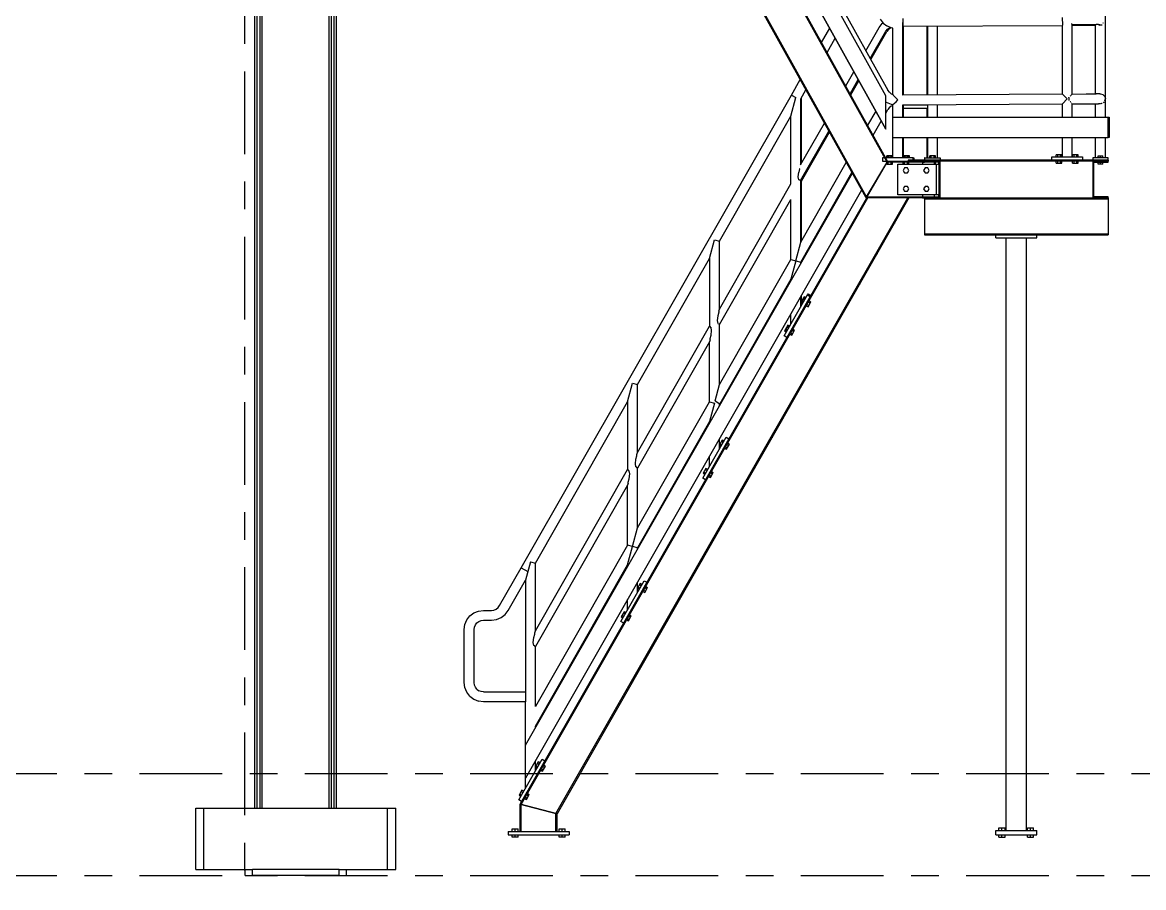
# Model space of a CAD drawing. Header units: millimetres. Extents: x 914 to 1731, y -85 to 465.
# Drawn here: x 968.98 to 1009.67, y 364.77 to 396.17 of the extents above; entities that cross this region are included whole.
import ezdxf

# ---------------------------------------------------------------- set-up
doc = ezdxf.new("R2010")
doc.units = ezdxf.units.MM
doc.linetypes.add('XKITLINE00', pattern=[0])
doc.linetypes.add('XKITLINE03', pattern=[6, 3, -1, 1, -1])
for name, color, linetype, lineweight in [('Bolt', 1, 'Continuous', 0), ('S033M_GRID-STRUCT', 1, 'Continuous', 0), ('S281M_STEEL-COL', 3, 'Continuous', 0)]:
    doc.layers.add(name, color=color, linetype=linetype, lineweight=lineweight)

msp = doc.modelspace()

# ---------------------------------------------------------------- linework, layer by layer
at = {"layer": 'Bolt', "linetype": 'XKITLINE00', "lineweight": 25}
for p, q in [((1000.353, 391.251), (1000.353, 391.325)), ((1000.353, 391.325), (1000.558, 391.325)), ((1000.353, 391.251), (1000.353, 391.325)), ((1000.558, 391.325), (1000.353, 391.325)), ((1000.353, 391.251), (1000.353, 391.325)), ((1000.353, 391.325), (1000.558, 391.325)), ((1000.353, 391.251), (1000.353, 391.325)), ((1000.353, 391.325), (1000.558, 391.325)), ((1000.353, 391.251), (1000.353, 391.325)), ((1000.558, 391.325), (1000.353, 391.325)), ((1000.353, 391.021), (1000.353, 391.096)), ((1000.353, 391.096), (1000.36, 391.096)), ((1000.353, 391.021), (1000.558, 391.021)), ((1000.374, 391.251), (1000.374, 391.325)), ((1000.374, 391.325), (1000.573, 391.325)), ((1000.404, 391.251), (1000.404, 391.325)), ((1000.404, 391.251), (1000.404, 391.325)), ((1000.404, 391.251), (1000.404, 391.325)), ((1000.404, 391.251), (1000.404, 391.325)), ((1000.404, 391.251), (1000.404, 391.325)), ((1000.404, 391.021), (1000.404, 391.096)), ((1000.426, 391.251), (1000.426, 391.325)), ((1000.507, 391.251), (1000.507, 391.325)), ((1000.507, 391.251), (1000.507, 391.325)), ((1000.507, 391.251), (1000.507, 391.325)), ((1000.507, 391.251), (1000.507, 391.325)), ((1000.507, 391.251), (1000.507, 391.325)), ((1000.507, 391.021), (1000.507, 391.096)), ((1000.528, 391.251), (1000.528, 391.325)), ((1000.558, 391.251), (1000.558, 391.325)), ((1000.558, 391.251), (1000.558, 391.325)), ((1000.558, 391.251), (1000.558, 391.325)), ((1000.558, 391.251), (1000.558, 391.325)), ((1000.558, 391.251), (1000.558, 391.325)), ((1000.558, 391.021), (1000.558, 391.096)), ((1000.946, 391.251), (1000.946, 391.325)), ((1000.946, 391.325), (1001.151, 391.325)), ((1000.946, 391.251), (1000.946, 391.325)), ((1001.151, 391.325), (1000.946, 391.325)), ((1000.946, 391.251), (1000.946, 391.325)), ((1000.946, 391.325), (1001.151, 391.325)), ((1000.946, 391.021), (1000.946, 391.096)), ((1000.946, 391.021), (1001.151, 391.021)), ((1001.151, 391.325), (1000.952, 391.325)), ((1001.151, 391.325), (1000.952, 391.325)), ((1000.967, 391.251), (1000.967, 391.325)), ((1001.172, 391.325), (1000.967, 391.325)), ((1000.997, 391.251), (1000.997, 391.325)), ((1000.997, 391.251), (1000.997, 391.325)), ((1000.997, 391.251), (1000.997, 391.325)), ((1000.997, 391.251), (1000.997, 391.325)), ((1000.997, 391.251), (1000.997, 391.325)), ((1000.997, 391.021), (1000.997, 391.096)), ((1001.018, 391.251), (1001.018, 391.325)), ((1001.1, 391.251), (1001.1, 391.325)), ((1001.1, 391.251), (1001.1, 391.325)), ((1001.1, 391.251), (1001.1, 391.325)), ((1001.1, 391.251), (1001.1, 391.325)), ((1001.1, 391.251), (1001.1, 391.325)), ((1001.1, 391.021), (1001.1, 391.096)), ((1001.121, 391.251), (1001.121, 391.325)), ((1001.151, 391.251), (1001.151, 391.325)), ((1001.151, 391.251), (1001.151, 391.325)), ((1001.151, 391.251), (1001.151, 391.325)), ((1001.151, 391.251), (1001.151, 391.325)), ((1001.151, 391.251), (1001.151, 391.325)), ((1001.151, 391.021), (1001.151, 391.096)), ((1001.172, 391.251), (1001.172, 391.325)), ((1001.912, 391.251), (1001.912, 391.325)), ((1002.117, 391.325), (1001.912, 391.325)), ((1001.963, 391.251), (1001.963, 391.325)), ((1002.065, 391.251), (1002.065, 391.325)), ((1002.095, 391.021), (1002.095, 391.096)), ((1002.117, 391.251), (1002.117, 391.325)), ((1002.117, 391.021), (1002.117, 391.096)), ((1006.501, 391.288), (1006.501, 391.362)), ((1006.706, 391.362), (1006.501, 391.362)), ((1006.501, 391.288), (1006.501, 391.362)), ((1006.706, 391.362), (1006.501, 391.362)), ((1006.501, 391.059), (1006.501, 391.133)), ((1006.501, 391.059), (1006.501, 391.133)), ((1006.501, 391.059), (1006.706, 391.059)), ((1006.501, 391.059), (1006.706, 391.059)), ((1006.552, 391.288), (1006.552, 391.362)), ((1006.552, 391.288), (1006.552, 391.362)), ((1006.552, 391.059), (1006.552, 391.133)), ((1006.552, 391.059), (1006.552, 391.133)), ((1006.655, 391.288), (1006.655, 391.362)), ((1006.655, 391.288), (1006.655, 391.362)), ((1006.655, 391.059), (1006.655, 391.133)), ((1006.655, 391.059), (1006.655, 391.133)), ((1006.706, 391.288), (1006.706, 391.362)), ((1006.706, 391.288), (1006.706, 391.362)), ((1006.706, 391.059), (1006.706, 391.133)), ((1006.706, 391.059), (1006.706, 391.133)), ((1007.094, 391.288), (1007.094, 391.362)), ((1007.299, 391.362), (1007.094, 391.362)), ((1007.094, 391.288), (1007.094, 391.362)), ((1007.299, 391.362), (1007.094, 391.362)), ((1007.094, 391.059), (1007.094, 391.133)), ((1007.094, 391.059), (1007.094, 391.133)), ((1007.094, 391.059), (1007.299, 391.059)), ((1007.094, 391.059), (1007.299, 391.059)), ((1007.145, 391.288), (1007.145, 391.362)), ((1007.145, 391.288), (1007.145, 391.362)), ((1007.145, 391.059), (1007.145, 391.133)), ((1007.145, 391.059), (1007.145, 391.133)), ((1007.248, 391.288), (1007.248, 391.362)), ((1007.248, 391.288), (1007.248, 391.362)), ((1007.248, 391.059), (1007.248, 391.133)), ((1007.248, 391.059), (1007.248, 391.133)), ((1007.299, 391.288), (1007.299, 391.362)), ((1007.299, 391.288), (1007.299, 391.362)), ((1007.299, 391.059), (1007.299, 391.133)), ((1007.299, 391.059), (1007.299, 391.133)), ((1008.015, 391.251), (1008.015, 391.325)), ((1008.015, 391.325), (1008.193, 391.325)), ((1008.015, 391.021), (1008.015, 391.096)), ((1008.015, 391.021), (1008.015, 391.096)), ((1008.015, 391.021), (1008.015, 391.096)), ((1008.015, 391.021), (1008.015, 391.096)), ((1008.193, 391.021), (1008.015, 391.021)), ((1008.193, 391.021), (1008.015, 391.021)), ((1008.193, 391.021), (1008.015, 391.021)), ((1008.193, 391.021), (1008.015, 391.021)), ((1008.104, 391.251), (1008.104, 391.325)), ((1008.104, 391.021), (1008.104, 391.096)), ((1008.104, 391.021), (1008.104, 391.096)), ((1008.104, 391.021), (1008.104, 391.096)), ((1008.104, 391.021), (1008.104, 391.096)), ((1008.193, 391.251), (1008.193, 391.325)), ((1008.193, 391.021), (1008.193, 391.096)), ((1008.193, 391.021), (1008.193, 391.096)), ((1008.193, 391.021), (1008.193, 391.096)), ((1008.193, 391.021), (1008.193, 391.096)), ((1000.997, 390.888), (1000.946, 390.799)), ((1000.946, 390.799), (1000.997, 390.71)), ((1001.1, 390.888), (1000.997, 390.888)), ((1000.997, 390.71), (1001.1, 390.71)), ((1001.151, 390.799), (1001.1, 390.888)), ((1001.1, 390.71), (1001.151, 390.799)), ((1001.738, 390.888), (1001.686, 390.799)), ((1001.686, 390.799), (1001.738, 390.71)), ((1001.84, 390.888), (1001.738, 390.888)), ((1001.738, 390.71), (1001.84, 390.71)), ((1001.892, 390.799), (1001.84, 390.888)), ((1001.84, 390.71), (1001.892, 390.799)), ((1000.997, 390.221), (1000.946, 390.133)), ((1001.1, 390.221), (1000.997, 390.221)), ((1001.151, 390.133), (1001.1, 390.221)), ((1001.738, 390.221), (1001.686, 390.133)), ((1001.84, 390.221), (1001.738, 390.221)), ((1001.892, 390.133), (1001.84, 390.221)), ((1000.946, 390.133), (1000.997, 390.044)), ((1000.997, 390.044), (1001.1, 390.044)), ((1001.1, 390.044), (1001.151, 390.133)), ((1001.686, 390.133), (1001.738, 390.044)), ((1001.738, 390.044), (1001.84, 390.044)), ((1001.84, 390.044), (1001.892, 390.133)), ((997.329, 386.179), (997.227, 386)), ((997.35, 386.216), (997.248, 386.038)), ((997.303, 386.134), (997.368, 386.097)), ((997.325, 386.172), (997.389, 386.135)), ((997.393, 386.142), (997.329, 386.179)), ((997.415, 386.179), (997.35, 386.216)), ((997.227, 386), (997.291, 385.964)), ((997.248, 386.038), (997.313, 386.001)), ((997.252, 386.045), (997.317, 386.008)), ((997.274, 386.082), (997.338, 386.046)), ((997.426, 385.886), (997.491, 385.85)), ((997.452, 385.931), (997.516, 385.894)), ((997.491, 385.85), (997.593, 386.028)), ((997.503, 386.02), (997.567, 385.983)), ((997.528, 386.065), (997.593, 386.028)), ((996.741, 385.149), (996.639, 384.971)), ((996.639, 384.971), (996.703, 384.935)), ((996.762, 385.187), (996.66, 385.009)), ((996.66, 385.009), (996.725, 384.972)), ((996.664, 385.016), (996.729, 384.979)), ((996.686, 385.053), (996.75, 385.017)), ((996.715, 385.105), (996.78, 385.068)), ((996.737, 385.143), (996.801, 385.106)), ((996.805, 385.113), (996.741, 385.149)), ((996.827, 385.15), (996.762, 385.187)), ((996.864, 384.902), (996.928, 384.865)), ((996.903, 384.821), (997.004, 384.999)), ((996.915, 384.991), (996.979, 384.954)), ((996.94, 385.036), (997.004, 384.999)), ((996.838, 384.857), (996.903, 384.821)), ((994.377, 381.012), (994.275, 380.834)), ((994.377, 381.012), (994.275, 380.834)), ((994.275, 380.834), (994.339, 380.797)), ((994.275, 380.834), (994.339, 380.797)), ((994.3, 380.878), (994.365, 380.842)), ((994.3, 380.878), (994.365, 380.842)), ((994.351, 380.968), (994.415, 380.931)), ((994.351, 380.968), (994.415, 380.931)), ((994.441, 380.975), (994.377, 381.012)), ((994.441, 380.975), (994.377, 381.012)), ((994.538, 380.683), (994.64, 380.861)), ((994.551, 380.854), (994.615, 380.817)), ((994.576, 380.898), (994.64, 380.861)), ((994.474, 380.72), (994.538, 380.683)), ((994.5, 380.765), (994.564, 380.728)), ((993.789, 379.983), (993.687, 379.805)), ((993.789, 379.983), (993.687, 379.805)), ((993.687, 379.805), (993.751, 379.768)), ((993.687, 379.805), (993.751, 379.768)), ((993.712, 379.849), (993.777, 379.813)), ((993.712, 379.849), (993.777, 379.813)), ((993.763, 379.939), (993.827, 379.902)), ((993.763, 379.939), (993.827, 379.902)), ((993.853, 379.946), (993.789, 379.983)), ((993.853, 379.946), (993.789, 379.983)), ((993.886, 379.691), (993.95, 379.654)), ((993.912, 379.736), (993.976, 379.699)), ((993.95, 379.654), (994.052, 379.832)), ((993.963, 379.825), (994.027, 379.788)), ((993.988, 379.869), (994.052, 379.832)), ((991.403, 375.808), (991.301, 375.63)), ((991.403, 375.808), (991.301, 375.63)), ((991.301, 375.63), (991.365, 375.593)), ((991.301, 375.63), (991.365, 375.593)), ((991.327, 375.674), (991.391, 375.638)), ((991.327, 375.674), (991.391, 375.638)), ((991.377, 375.764), (991.442, 375.727)), ((991.377, 375.764), (991.442, 375.727)), ((991.467, 375.771), (991.403, 375.808)), ((991.467, 375.771), (991.403, 375.808)), ((991.526, 375.561), (991.59, 375.524)), ((991.565, 375.479), (991.667, 375.657)), ((991.577, 375.65), (991.641, 375.613)), ((991.602, 375.694), (991.667, 375.657)), ((991.5, 375.516), (991.565, 375.479)), ((990.815, 374.779), (990.713, 374.601)), ((990.815, 374.779), (990.713, 374.601)), ((990.789, 374.735), (990.854, 374.698)), ((990.789, 374.735), (990.854, 374.698)), ((990.879, 374.742), (990.815, 374.779)), ((990.879, 374.742), (990.815, 374.779)), ((990.713, 374.601), (990.777, 374.564)), ((990.713, 374.601), (990.777, 374.564)), ((990.738, 374.645), (990.803, 374.609)), ((990.738, 374.645), (990.803, 374.609)), ((990.912, 374.487), (990.977, 374.45)), ((990.938, 374.532), (991.002, 374.495)), ((990.977, 374.45), (991.079, 374.628)), ((990.989, 374.621), (991.053, 374.584)), ((991.014, 374.665), (991.079, 374.628)), ((987.699, 369.327), (987.597, 369.148)), ((987.699, 369.327), (987.597, 369.149)), ((987.597, 369.148), (987.662, 369.112)), ((987.597, 369.148), (987.662, 369.112)), ((987.623, 369.193), (987.687, 369.156)), ((987.623, 369.193), (987.687, 369.156)), ((987.674, 369.282), (987.738, 369.245)), ((987.674, 369.282), (987.738, 369.245)), ((987.764, 369.29), (987.699, 369.327)), ((987.764, 369.29), (987.699, 369.327)), ((987.797, 369.035), (987.861, 368.998)), ((987.822, 369.079), (987.886, 369.042)), ((987.861, 368.998), (987.963, 369.176)), ((987.873, 369.168), (987.937, 369.131)), ((987.899, 369.213), (987.963, 369.176)), ((987.111, 368.298), (987.009, 368.119)), ((987.111, 368.298), (987.009, 368.119)), ((987.086, 368.253), (987.15, 368.216)), ((987.086, 368.253), (987.15, 368.216)), ((987.175, 368.261), (987.111, 368.298)), ((987.175, 368.261), (987.111, 368.298)), ((987.009, 368.119), (987.074, 368.083)), ((987.009, 368.119), (987.074, 368.083)), ((987.035, 368.164), (987.099, 368.127)), ((987.035, 368.164), (987.099, 368.127)), ((987.209, 368.005), (987.273, 367.969)), ((987.234, 368.05), (987.298, 368.013)), ((987.273, 367.969), (987.375, 368.147)), ((987.285, 368.139), (987.349, 368.102)), ((987.311, 368.184), (987.375, 368.147)), ((986.752, 366.807), (986.752, 366.903)), ((986.752, 366.903), (986.974, 366.903)), ((986.752, 366.807), (986.752, 366.903)), ((986.752, 366.903), (986.974, 366.903)), ((986.752, 366.592), (986.752, 366.688)), ((986.752, 366.592), (986.752, 366.688)), ((986.974, 366.592), (986.752, 366.592)), ((986.974, 366.592), (986.752, 366.592)), ((986.863, 366.807), (986.863, 366.903)), ((986.863, 366.807), (986.863, 366.903)), ((986.863, 366.592), (986.863, 366.688)), ((986.863, 366.592), (986.863, 366.688)), ((986.974, 366.807), (986.974, 366.903)), ((986.974, 366.807), (986.974, 366.903)), ((986.974, 366.592), (986.974, 366.688)), ((986.974, 366.592), (986.974, 366.688)), ((988.456, 366.807), (988.456, 366.903)), ((988.456, 366.903), (988.678, 366.903)), ((988.456, 366.807), (988.456, 366.903)), ((988.456, 366.903), (988.678, 366.903)), ((988.456, 366.592), (988.456, 366.688)), ((988.456, 366.592), (988.456, 366.688)), ((988.678, 366.592), (988.456, 366.592)), ((988.678, 366.592), (988.456, 366.592)), ((988.567, 366.807), (988.567, 366.903)), ((988.567, 366.807), (988.567, 366.903)), ((988.567, 366.592), (988.567, 366.688)), ((988.567, 366.592), (988.567, 366.688)), ((988.678, 366.807), (988.678, 366.903)), ((988.678, 366.807), (988.678, 366.903)), ((988.678, 366.592), (988.678, 366.688)), ((988.678, 366.592), (988.678, 366.688)), ((1004.419, 366.836), (1004.419, 366.933)), ((1004.419, 366.933), (1004.641, 366.933)), ((1004.419, 366.836), (1004.419, 366.933)), ((1004.419, 366.933), (1004.641, 366.933)), ((1004.419, 366.592), (1004.419, 366.688)), ((1004.419, 366.592), (1004.419, 366.688)), ((1004.419, 366.592), (1004.641, 366.592)), ((1004.419, 366.592), (1004.641, 366.592)), ((1004.53, 366.836), (1004.53, 366.933)), ((1004.53, 366.836), (1004.53, 366.933)), ((1004.53, 366.592), (1004.53, 366.688)), ((1004.53, 366.592), (1004.53, 366.688)), ((1004.641, 366.836), (1004.641, 366.933)), ((1004.641, 366.836), (1004.641, 366.933)), ((1004.641, 366.592), (1004.641, 366.688)), ((1004.641, 366.592), (1004.641, 366.688)), ((1005.456, 366.836), (1005.456, 366.933)), ((1005.456, 366.933), (1005.678, 366.933)), ((1005.456, 366.836), (1005.456, 366.933)), ((1005.456, 366.933), (1005.678, 366.933)), ((1005.456, 366.592), (1005.456, 366.688)), ((1005.456, 366.592), (1005.456, 366.688)), ((1005.456, 366.592), (1005.678, 366.592)), ((1005.456, 366.592), (1005.678, 366.592)), ((1005.567, 366.836), (1005.567, 366.933)), ((1005.567, 366.836), (1005.567, 366.933)), ((1005.567, 366.592), (1005.567, 366.688)), ((1005.567, 366.592), (1005.567, 366.688)), ((1005.678, 366.836), (1005.678, 366.933)), ((1005.678, 366.836), (1005.678, 366.933)), ((1005.678, 366.592), (1005.678, 366.688)), ((1005.678, 366.592), (1005.678, 366.688))]:
    msp.add_line(p, q, dxfattribs=at)
at = {"layer": 'S033M_GRID-STRUCT', "linetype": 'XKITLINE03', "lineweight": 25}
for p, q in [((977.048, 343.392), (977.048, 433.224)), ((955.233, 368.91), (1255.165, 368.91)), ((955.233, 365.207), (1250.865, 365.207))]:
    msp.add_line(p, q, dxfattribs=at)
at = {"layer": 'S281M_STEEL-COL', "linetype": 'XKITLINE00', "lineweight": 25}
for p, q in [((977.419, 367.651), (977.419, 426.224)), ((1000.315, 392.292), (985.153, 419.583)), ((985.153, 419.583), (1000.315, 392.292)), ((1000.315, 393.512), (985.671, 419.871)), ((977.5, 367.651), (977.5, 418.896)), ((977.604, 367.651), (977.604, 418.896)), ((977.685, 367.651), (977.685, 418.896)), ((980.115, 367.651), (980.115, 418.896)), ((980.196, 367.651), (980.196, 418.896)), ((980.3, 367.651), (980.3, 417.799)), ((1000.38, 391.135), (985.567, 417.799)), ((1000.359, 391.098), (985.567, 417.723)), ((999.597, 389.799), (984.782, 416.466)), ((999.619, 389.836), (984.825, 416.466)), ((980.382, 367.651), (980.382, 415.133)), ((997.227, 399.401), (1000.39, 393.708)), ((1008.283, 392.733), (1008.283, 399.281)), ((1000.315, 392.292), (997.227, 397.85)), ((1000.11, 396.289), (1000.215, 396.149)), ((1000.93, 396.308), (1000.932, 396.03)), ((1006.72, 396.346), (1006.722, 396.066)), ((997.985, 395.447), (998.278, 395.959)), ((999.591, 395.145), (1000.073, 395.988)), ((1000.073, 395.988), (1000.178, 396.126)), ((1000.178, 396.126), (1000.212, 396.152)), ((1000.215, 396.149), (1000.352, 396.041)), ((1000.317, 395.848), (1000.377, 395.927)), ((1000.513, 395.974), (1000.352, 396.041)), ((1000.414, 395.917), (1000.354, 395.839)), ((1000.377, 395.927), (1000.456, 395.988)), ((1000.493, 395.978), (1000.414, 395.917)), ((1000.456, 395.988), (1000.468, 395.993)), ((1000.498, 395.98), (1000.493, 395.978)), ((1000.573, 395.966), (1000.513, 395.974)), ((1000.573, 393.556), (1000.573, 395.966)), ((1000.931, 393.532), (1000.931, 396.171)), ((1000.932, 396.03), (1006.721, 396.065)), ((1000.952, 393.535), (1000.952, 396.03)), ((1001.814, 393.54), (1001.814, 396.035)), ((1001.836, 393.54), (1001.836, 396.035)), ((1002.193, 393.542), (1002.194, 396.038)), ((1006.721, 393.57), (1006.721, 396.065)), ((1007.069, 396.115), (1007.059, 396.129)), ((1007.069, 396.111), (1007.069, 396.115)), ((1007.071, 396.104), (1007.069, 396.111)), ((1007.079, 396.097), (1007.586, 396.1)), ((1007.079, 393.572), (1007.079, 396.097)), ((1007.079, 396.067), (1007.586, 396.07)), ((1007.586, 396.1), (1007.719, 396.1)), ((1007.586, 396.07), (1007.719, 396.07)), ((1007.719, 396.1), (1007.843, 396.099)), ((1007.719, 396.07), (1007.843, 396.069)), ((1007.843, 396.099), (1007.949, 396.096)), ((1007.843, 396.069), (1007.925, 396.067)), ((1007.925, 393.576), (1007.925, 396.097)), ((1008.031, 396.093), (1007.949, 396.096)), ((1008.083, 396.089), (1008.031, 396.093)), ((1008.034, 396.093), (1008.045, 396.081)), ((1008.045, 396.081), (1008.075, 396.073)), ((1008.083, 396.089), (1008.1, 396.084)), ((1008.137, 396.074), (1008.12, 396.07)), ((1008.156, 396.078), (1008.137, 396.074)), ((1008.156, 396.078), (1008.164, 396.085)), ((1008.205, 396.14), (1008.215, 396.171)), ((996.394, 395.565), (996.394, 395.54)), ((996.394, 395.54), (996.408, 395.54)), ((998.188, 395.081), (998.481, 395.594)), ((999.751, 394.858), (1000.317, 395.848)), ((999.772, 394.82), (1000.354, 395.839)), ((997.011, 394.454), (997.011, 394.429)), ((997.011, 394.429), (997.025, 394.429)), ((998.862, 393.868), (999.155, 394.381)), ((996.893, 393.536), (997.211, 394.093)), ((999.022, 393.581), (999.314, 394.093)), ((999.043, 393.543), (999.335, 394.055)), ((987.084, 376.371), (996.893, 393.536)), ((996.869, 392.774), (997.048, 393.447)), ((996.893, 393.536), (997.048, 393.447)), ((996.893, 393.536), (997.048, 393.447)), ((997.227, 393.4), (997.414, 393.728)), ((1000.315, 392.292), (1000.315, 393.512)), ((1000.444, 393.636), (1000.39, 393.708)), ((1000.444, 393.636), (1000.514, 393.581)), ((1000.514, 393.581), (1000.573, 393.556)), ((1000.592, 393.527), (1000.573, 393.556)), ((1000.597, 393.522), (1000.592, 393.527)), ((1000.687, 393.42), (1000.597, 393.522)), ((1006.721, 393.57), (1000.931, 393.535)), ((1006.9, 393.392), (1006.721, 393.57)), ((1006.959, 393.45), (1006.961, 393.453)), ((1006.959, 393.45), (1006.959, 393.335)), ((1007.017, 393.501), (1007.002, 393.494)), ((1007.034, 393.526), (1007.017, 393.501)), ((1007.059, 393.552), (1007.069, 393.556)), ((1007.069, 393.556), (1007.071, 393.564)), ((1007.079, 393.572), (1007.584, 393.575)), ((1007.584, 393.575), (1007.718, 393.576)), ((1007.718, 393.576), (1007.844, 393.576)), ((1007.844, 393.576), (1007.951, 393.576)), ((1008.034, 393.576), (1007.951, 393.576)), ((1008.086, 393.576), (1008.034, 393.576)), ((1008.086, 393.576), (1008.104, 393.575)), ((1008.104, 393.575), (1008.193, 393.551)), ((1008.193, 393.551), (1008.258, 393.486)), ((1008.258, 393.486), (1008.282, 393.396)), ((997.227, 391.008), (997.227, 393.4)), ((997.249, 391.045), (997.249, 393.438)), ((997.628, 393.343), (997.628, 393.318)), ((997.628, 393.318), (997.642, 393.318)), ((1000.315, 393.286), (1000.333, 393.272)), ((1000.333, 393.272), (1000.503, 393.2)), ((1000.441, 393.076), (1000.388, 393.005)), ((1000.512, 393.13), (1000.441, 393.076)), ((1000.503, 393.2), (1000.573, 393.191)), ((1000.573, 393.155), (1000.512, 393.13)), ((1000.573, 393.191), (1000.687, 393.29)), ((1000.573, 392.733), (1000.573, 393.191)), ((1000.752, 393.355), (1000.687, 393.42)), ((1000.687, 393.29), (1000.752, 393.355)), ((1000.931, 393.177), (1006.721, 393.212)), ((1000.931, 392.733), (1000.931, 393.18)), ((1000.951, 393.177), (1000.952, 393.176)), ((1000.952, 392.733), (1000.952, 393.176)), ((1000.952, 393.176), (1001.836, 393.176)), ((1000.952, 393.057), (1001.814, 393.057)), ((1001.814, 392.733), (1001.814, 393.057)), ((1001.835, 392.733), (1001.836, 393.176)), ((1002.193, 392.733), (1002.193, 393.185)), ((1006.721, 393.212), (1006.9, 393.392)), ((1006.721, 392.733), (1006.721, 393.212)), ((1006.961, 393.332), (1006.959, 393.335)), ((1007.017, 393.284), (1007.002, 393.291)), ((1007.034, 393.259), (1007.017, 393.284)), ((1007.069, 393.23), (1007.059, 393.233)), ((1007.071, 393.222), (1007.069, 393.23)), ((1007.079, 393.214), (1007.586, 393.217)), ((1007.079, 392.733), (1007.079, 393.214)), ((1007.586, 393.217), (1007.72, 393.218)), ((1007.72, 393.218), (1007.845, 393.218)), ((1007.845, 393.218), (1007.952, 393.219)), ((1007.925, 392.733), (1007.925, 393.218)), ((1007.952, 393.219), (1008.034, 393.218)), ((1008.086, 393.218), (1008.034, 393.218)), ((1008.104, 393.218), (1008.086, 393.218)), ((1008.137, 393.224), (1008.12, 393.219)), ((1008.164, 393.231), (1008.137, 393.224)), ((1008.221, 393.266), (1008.205, 393.251)), ((1008.237, 393.283), (1008.221, 393.266)), ((1008.263, 393.321), (1008.273, 393.357)), ((1008.273, 393.357), (1008.282, 393.393)), ((1008.273, 393.357), (1008.273, 393.36)), ((1008.282, 393.393), (1008.282, 393.396)), ((1008.282, 393.393), (1008.282, 393.395)), ((994.275, 388.234), (996.869, 392.774)), ((996.869, 390.307), (996.869, 392.774)), ((999.947, 392.955), (999.654, 392.442)), ((1000.315, 392.878), (1000.388, 393.005)), ((1000.573, 391.992), (1000.573, 392.733)), ((1000.573, 392.733), (1008.382, 392.733)), ((1008.382, 391.992), (1008.382, 392.733)), ((1008.382, 392.733), (1008.419, 392.733)), ((1008.382, 391.992), (1008.382, 392.733)), ((1008.419, 392.733), (1008.419, 391.992)), ((997.222, 390.999), (998.088, 392.515)), ((997.222, 390.432), (998.246, 392.223)), ((998.246, 392.232), (998.246, 392.207)), ((999.857, 392.077), (1000.15, 392.589)), ((1000.315, 392.292), (1000.315, 392.293)), ((997.249, 390.403), (998.269, 392.189)), ((998.246, 392.207), (998.26, 392.207)), ((1000.573, 391.992), (1008.382, 391.992)), ((1000.573, 391.251), (1000.573, 391.992)), ((1000.931, 391.251), (1000.931, 391.992)), ((1000.952, 391.251), (1000.952, 391.992)), ((1001.814, 391.251), (1001.814, 391.992)), ((1001.835, 391.251), (1001.835, 391.992)), ((1002.193, 391.251), (1002.193, 391.992)), ((1006.721, 391.288), (1006.721, 391.992)), ((1007.079, 391.288), (1007.079, 391.992)), ((1007.925, 391.251), (1007.925, 391.992)), ((1008.283, 391.251), (1008.283, 391.992)), ((1008.419, 391.992), (1008.382, 391.992)), ((997.227, 388.195), (998.881, 391.089)), ((998.863, 391.12), (998.863, 391.096)), ((998.863, 391.096), (998.877, 391.096)), ((1000.38, 391.135), (999.597, 389.799)), ((999.619, 389.836), (1000.382, 391.133)), ((1001.307, 391.251), (1000.196, 391.251)), ((1000.196, 391.251), (1000.196, 391.133)), ((1000.196, 391.133), (1001.307, 391.133)), ((1000.345, 391.07), (1000.345, 391.074)), ((1001.641, 391.096), (1000.36, 391.096)), ((1000.752, 391.021), (1002.233, 391.021)), ((1000.752, 389.91), (1000.752, 391.021)), ((1008.382, 391.17), (1001.122, 391.17)), ((1001.122, 391.17), (1001.122, 391.133)), ((1008.382, 391.133), (1001.122, 391.133)), ((1001.307, 391.133), (1001.307, 391.251)), ((1001.307, 391.251), (1001.329, 391.251)), ((1001.329, 391.251), (1001.329, 391.17)), ((1001.641, 391.133), (1001.641, 391.021)), ((1001.641, 391.096), (1001.715, 391.096)), ((1001.736, 391.251), (1001.715, 391.251)), ((1001.715, 391.251), (1001.715, 391.17)), ((1001.715, 391.096), (1001.715, 391.133)), ((1001.715, 391.133), (1002.27, 391.133)), ((1002.233, 391.096), (1001.715, 391.096)), ((1001.736, 391.17), (1001.736, 391.251)), ((1001.736, 391.251), (1002.292, 391.251)), ((1002.085, 391.021), (1002.085, 391.096)), ((1002.159, 389.91), (1002.159, 391.021)), ((1002.233, 391.021), (1002.233, 391.096)), ((1002.233, 391.021), (1002.233, 389.91)), ((1002.27, 391.133), (1002.27, 389.799)), ((1002.292, 391.251), (1002.292, 391.17)), ((1006.345, 391.17), (1006.345, 391.288)), ((1006.345, 391.288), (1007.456, 391.288)), ((1007.456, 391.288), (1007.456, 391.17)), ((1008.382, 391.251), (1007.826, 391.251)), ((1007.826, 391.251), (1007.826, 391.17)), ((1007.826, 391.133), (1007.826, 389.799)), ((1008.382, 391.133), (1007.826, 391.133)), ((1007.863, 389.836), (1007.863, 391.096)), ((1007.863, 391.096), (1008.382, 391.096)), ((1008.382, 391.17), (1008.382, 391.251)), ((1008.382, 391.17), (1008.382, 391.133)), ((1008.382, 391.096), (1008.382, 391.133)), ((987.24, 369.938), (999.1, 390.694)), ((997.136, 390.565), (997.155, 390.74)), ((997.188, 390.862), (997.155, 390.74)), ((997.189, 390.872), (997.188, 390.862)), ((997.227, 387.474), (999.084, 390.723)), ((1000.097, 390.651), (1000.098, 390.651)), ((1000.104, 390.66), (1000.104, 390.663)), ((994.275, 385.767), (996.869, 390.307)), ((997.155, 390.456), (997.136, 390.565)), ((997.188, 390.448), (997.155, 390.456)), ((997.189, 390.441), (997.188, 390.448)), ((997.227, 388.195), (997.227, 390.44)), ((997.227, 390.424), (997.23, 390.408)), ((997.23, 390.408), (997.249, 390.403)), ((997.249, 388.233), (997.249, 390.403)), ((987.048, 367.799), (999.62, 389.799)), ((987.085, 367.789), (999.662, 389.799)), ((999.437, 390.088), (987.24, 368.744)), ((988.345, 367.455), (1001.113, 389.799)), ((1001.155, 389.799), (988.382, 367.445)), ((1001.641, 389.799), (999.597, 389.799)), ((999.619, 389.836), (1001.641, 389.836)), ((1002.233, 389.91), (1000.752, 389.91)), ((1001.641, 389.91), (1001.641, 389.799)), ((1001.641, 389.836), (1001.715, 389.836)), ((1001.641, 389.799), (1001.715, 389.799)), ((1001.715, 389.799), (1001.715, 389.836)), ((1001.715, 389.836), (1002.233, 389.836)), ((1002.27, 389.799), (1001.715, 389.799)), ((1001.715, 389.799), (1001.715, 388.466)), ((1001.715, 389.799), (1008.382, 389.799)), ((1002.085, 389.836), (1002.085, 389.91)), ((1002.233, 389.836), (1002.233, 389.91)), ((1007.826, 389.799), (1008.382, 389.799)), ((1008.382, 389.836), (1007.863, 389.836)), ((1008.382, 389.799), (1008.382, 389.836)), ((1008.382, 389.799), (1008.382, 388.466)), ((994.282, 385.211), (996.869, 389.74)), ((996.869, 387.569), (996.869, 389.74)), ((1001.715, 389.762), (1008.382, 389.762)), ((1000.63, 388.873), (1000.626, 388.873)), ((1000.63, 388.88), (1000.63, 388.873)), ((993.917, 387.607), (994.096, 388.281)), ((994.096, 388.281), (994.275, 388.234)), ((994.275, 385.767), (994.275, 388.234)), ((997.048, 387.521), (997.227, 388.195)), ((1001.715, 388.503), (1008.382, 388.503)), ((1001.715, 388.466), (1004.307, 388.466)), ((1004.307, 388.347), (1004.307, 388.466)), ((1004.307, 388.466), (1005.789, 388.466)), ((1004.307, 388.347), (1005.789, 388.347)), ((1004.678, 366.836), (1004.678, 388.347)), ((1005.419, 366.836), (1005.419, 388.347)), ((1005.789, 388.466), (1008.382, 388.466)), ((1005.789, 388.347), (1005.789, 388.466)), ((999.995, 387.762), (999.991, 387.762)), ((999.995, 387.769), (999.995, 387.762)), ((991.301, 383.03), (993.917, 387.607)), ((993.917, 387.607), (993.917, 385.141)), ((994.275, 383.029), (996.869, 387.569)), ((996.869, 387.569), (997.048, 387.521)), ((997.048, 387.521), (996.869, 386.848)), ((997.048, 387.521), (997.227, 387.474)), ((997.227, 387.416), (997.227, 387.474)), ((997.249, 387.454), (997.249, 387.512)), ((996.869, 386.848), (994.289, 382.332)), ((996.869, 386.79), (996.869, 386.848)), ((999.36, 386.651), (999.356, 386.651)), ((999.36, 386.658), (999.36, 386.651)), ((996.626, 384.799), (997.471, 386.278)), ((997.574, 386.219), (996.728, 384.74)), ((997.227, 385.851), (997.227, 386.222)), ((997.249, 385.889), (997.249, 386.259)), ((997.471, 386.278), (997.492, 386.315)), ((997.471, 386.278), (997.574, 386.219)), ((997.492, 386.315), (997.595, 386.257)), ((994.256, 385.696), (994.275, 385.767)), ((994.218, 385.526), (994.2, 385.351)), ((994.2, 385.351), (994.22, 385.246)), ((994.251, 385.648), (994.218, 385.526)), ((994.256, 385.696), (994.251, 385.648)), ((996.869, 385.225), (996.869, 385.595)), ((998.725, 385.54), (998.721, 385.54)), ((998.725, 385.547), (998.725, 385.54)), ((991.301, 380.563), (993.917, 385.141)), ((993.917, 385.141), (993.936, 385.136)), ((993.936, 385.136), (993.941, 385.106)), ((993.941, 385.106), (993.974, 385.097)), ((993.992, 384.989), (993.974, 385.097)), ((993.974, 384.814), (993.992, 384.989)), ((994.22, 385.246), (994.234, 385.238)), ((994.252, 385.228), (994.282, 385.211)), ((994.252, 385.228), (994.282, 385.211)), ((994.256, 385.204), (994.275, 385.199)), ((994.275, 385.199), (994.282, 385.211)), ((994.275, 383.029), (994.275, 385.199)), ((993.917, 384.573), (991.301, 379.995)), ((993.936, 384.644), (993.917, 384.573)), ((993.917, 382.403), (993.917, 384.573)), ((993.936, 384.644), (993.941, 384.692)), ((993.941, 384.692), (993.974, 384.814)), ((996.728, 384.74), (996.626, 384.799)), ((998.091, 384.429), (998.087, 384.429)), ((998.091, 384.436), (998.091, 384.429)), ((997.456, 383.318), (997.452, 383.318)), ((997.456, 383.325), (997.456, 383.318)), ((990.943, 382.403), (991.122, 383.077)), ((991.122, 383.077), (991.301, 383.03)), ((991.301, 380.563), (991.301, 383.03)), ((994.116, 382.431), (994.275, 383.029)), ((987.597, 376.548), (990.943, 382.403)), ((990.943, 382.403), (990.943, 379.937)), ((991.301, 377.825), (993.917, 382.403)), ((993.917, 382.403), (994.096, 382.355)), ((994.096, 382.355), (993.917, 381.681)), ((994.116, 382.431), (994.289, 382.332)), ((994.275, 382.25), (994.275, 382.34)), ((994.275, 382.308), (994.289, 382.332)), ((996.821, 382.207), (996.817, 382.207)), ((996.821, 382.214), (996.821, 382.207)), ((993.917, 381.681), (991.301, 377.104)), ((993.917, 381.623), (993.917, 381.681)), ((993.673, 379.632), (994.519, 381.111)), ((994.622, 381.053), (993.776, 379.573)), ((994.275, 380.685), (994.275, 381.055)), ((994.519, 381.111), (994.622, 381.053)), ((996.186, 381.096), (996.182, 381.096)), ((996.186, 381.103), (996.186, 381.096)), ((991.245, 380.322), (991.277, 380.444)), ((991.277, 380.444), (991.282, 380.492)), ((991.282, 380.492), (991.301, 380.563)), ((993.917, 380.059), (993.917, 380.429)), ((991.226, 380.147), (991.245, 380.322)), ((991.245, 380.038), (991.226, 380.147)), ((991.277, 380.03), (991.245, 380.038)), ((991.282, 380), (991.277, 380.03)), ((987.597, 374.081), (990.943, 379.937)), ((990.943, 379.937), (990.962, 379.932)), ((990.962, 379.932), (990.967, 379.902)), ((990.967, 379.902), (991, 379.893)), ((990.967, 379.488), (991, 379.61)), ((991.019, 379.785), (991, 379.893)), ((991, 379.61), (991.019, 379.785)), ((991.301, 379.995), (991.282, 380)), ((991.301, 377.825), (991.301, 379.995)), ((993.776, 379.573), (993.673, 379.632)), ((995.551, 379.984), (995.547, 379.984)), ((995.551, 379.991), (995.551, 379.984)), ((990.943, 379.369), (987.597, 373.514)), ((990.962, 379.44), (990.943, 379.369)), ((990.943, 377.199), (990.943, 379.369)), ((990.962, 379.44), (990.967, 379.488)), ((994.916, 378.873), (994.912, 378.873)), ((994.916, 378.88), (994.916, 378.873)), ((991.122, 377.151), (991.301, 377.825)), ((994.281, 377.762), (994.277, 377.762)), ((994.281, 377.769), (994.281, 377.762)), ((990.943, 377.199), (987.597, 371.343)), ((991.122, 377.151), (990.943, 377.199)), ((990.943, 376.477), (991.122, 377.151)), ((991.301, 377.104), (991.122, 377.151)), ((991.301, 377.046), (991.301, 377.104)), ((986.301, 375.001), (987.084, 376.371)), ((987.084, 376.371), (987.323, 376.235)), ((987.084, 376.371), (987.323, 376.235)), ((987.419, 376.596), (987.24, 375.922)), ((987.419, 376.596), (987.597, 376.548)), ((987.597, 374.081), (987.597, 376.548)), ((987.597, 370.622), (990.943, 376.477)), ((990.943, 376.419), (990.943, 376.477)), ((993.646, 376.651), (993.642, 376.651)), ((993.646, 376.658), (993.646, 376.651)), ((986.612, 374.824), (987.24, 375.922)), ((987.24, 375.922), (987.24, 371.867)), ((990.7, 374.428), (991.545, 375.907)), ((991.648, 375.849), (990.803, 374.369)), ((991.301, 375.481), (991.301, 375.851)), ((991.545, 375.907), (991.648, 375.849)), ((993.011, 375.54), (993.007, 375.54)), ((993.011, 375.547), (993.011, 375.54)), ((990.943, 374.855), (990.943, 375.225)), ((985.222, 374.626), (985.366, 374.737)), ((985.366, 374.737), (985.534, 374.806)), ((985.534, 374.806), (985.715, 374.83)), ((985.715, 374.83), (986.007, 374.83)), ((986.007, 374.83), (986.095, 374.842)), ((986.095, 374.842), (986.177, 374.876)), ((986.177, 374.876), (986.248, 374.93)), ((986.248, 374.93), (986.301, 375.001)), ((986.501, 374.678), (986.612, 374.824)), ((985.041, 374.313), (985.111, 374.481)), ((985.111, 374.481), (985.222, 374.626)), ((985.421, 374.302), (985.475, 374.373)), ((985.475, 374.373), (985.545, 374.427)), ((985.545, 374.427), (985.627, 374.461)), ((985.627, 374.461), (985.715, 374.472)), ((985.715, 374.472), (986.007, 374.472)), ((986.007, 374.472), (986.188, 374.496)), ((986.188, 374.496), (986.357, 374.566)), ((986.357, 374.566), (986.501, 374.678)), ((990.803, 374.369), (990.7, 374.428)), ((992.376, 374.429), (992.372, 374.429)), ((992.376, 374.436), (992.376, 374.429)), ((985.017, 374.133), (985.041, 374.313)), ((985.017, 372.207), (985.017, 374.133)), ((985.375, 374.133), (985.387, 374.22)), ((985.375, 372.207), (985.375, 374.133)), ((985.387, 374.22), (985.421, 374.302)), ((987.541, 373.841), (987.573, 373.963)), ((987.573, 373.963), (987.579, 374.01)), ((987.579, 374.01), (987.597, 374.081)), ((987.522, 373.666), (987.541, 373.841)), ((987.541, 373.557), (987.522, 373.666)), ((987.573, 373.548), (987.541, 373.557)), ((987.579, 373.519), (987.573, 373.548)), ((987.597, 373.514), (987.579, 373.519)), ((987.597, 371.343), (987.597, 373.514)), ((991.741, 373.318), (991.737, 373.318)), ((991.741, 373.325), (991.741, 373.318)), ((985.041, 372.026), (985.017, 372.207)), ((985.111, 371.858), (985.041, 372.026)), ((985.387, 372.119), (985.375, 372.207)), ((985.421, 372.037), (985.387, 372.119)), ((985.475, 371.967), (985.421, 372.037)), ((985.475, 371.967), (985.545, 371.913)), ((985.627, 371.879), (985.545, 371.913)), ((985.715, 371.867), (985.627, 371.879)), ((991.106, 372.207), (991.102, 372.207)), ((991.106, 372.214), (991.106, 372.207)), ((985.222, 371.714), (985.111, 371.858)), ((985.222, 371.714), (985.366, 371.603)), ((985.366, 371.603), (985.534, 371.533)), ((985.715, 371.509), (985.534, 371.533)), ((985.715, 371.867), (987.24, 371.867)), ((987.24, 371.509), (985.715, 371.509)), ((987.24, 371.867), (987.24, 371.509)), ((987.24, 369.938), (987.24, 371.509)), ((990.471, 371.096), (990.467, 371.096)), ((990.471, 371.103), (990.471, 371.096)), ((987.597, 370.564), (987.597, 370.622)), ((987.24, 368.744), (987.24, 369.938)), ((989.837, 369.984), (989.833, 369.984)), ((989.837, 369.991), (989.837, 369.984)), ((986.996, 367.947), (987.841, 369.426)), ((987.944, 369.367), (987.099, 367.888)), ((987.597, 368.999), (987.597, 369.37)), ((987.841, 369.426), (987.944, 369.367)), ((987.24, 368.373), (987.24, 368.744)), ((989.202, 368.873), (989.198, 368.873)), ((989.202, 368.88), (989.202, 368.873)), ((987.099, 367.888), (986.996, 367.947)), ((975.27, 367.651), (975.567, 367.651)), ((975.27, 365.429), (975.27, 367.651)), ((975.567, 365.429), (975.567, 367.651)), ((975.567, 367.651), (982.233, 367.651)), ((982.233, 365.429), (982.233, 367.651)), ((982.233, 367.651), (982.53, 367.651)), ((982.53, 365.429), (982.53, 367.651)), ((988.382, 367.445), (987.048, 367.799)), ((987.048, 366.807), (987.048, 367.799)), ((987.048, 367.799), (988.382, 367.445)), ((987.085, 366.807), (987.085, 367.789)), ((988.345, 366.807), (988.345, 367.455)), ((988.382, 366.807), (988.382, 367.445)), ((988.567, 367.762), (988.563, 367.762)), ((988.567, 367.769), (988.567, 367.762)), ((986.604, 366.807), (988.826, 366.807)), ((986.604, 366.807), (986.604, 366.688)), ((986.604, 366.688), (988.826, 366.688)), ((988.826, 366.807), (988.826, 366.688)), ((1004.307, 366.688), (1004.307, 366.836)), ((1004.307, 366.836), (1005.789, 366.836)), ((1004.307, 366.688), (1005.789, 366.688)), ((1005.789, 366.688), (1005.789, 366.836)), ((975.27, 365.429), (975.567, 365.429)), ((975.567, 365.429), (977.326, 365.429)), ((977.063, 365.207), (977.063, 365.429)), ((980.474, 365.429), (977.326, 365.429)), ((977.326, 365.207), (977.326, 365.429)), ((980.474, 365.207), (980.474, 365.429)), ((980.474, 365.429), (982.233, 365.429)), ((980.737, 365.207), (980.737, 365.429)), ((982.233, 365.429), (982.53, 365.429)), ((977.063, 365.207), (977.326, 365.207)), ((980.474, 365.207), (977.326, 365.207)), ((980.474, 365.207), (980.737, 365.207))]:
    msp.add_line(p, q, dxfattribs=at)

doc.saveas('drawing.dxf')
